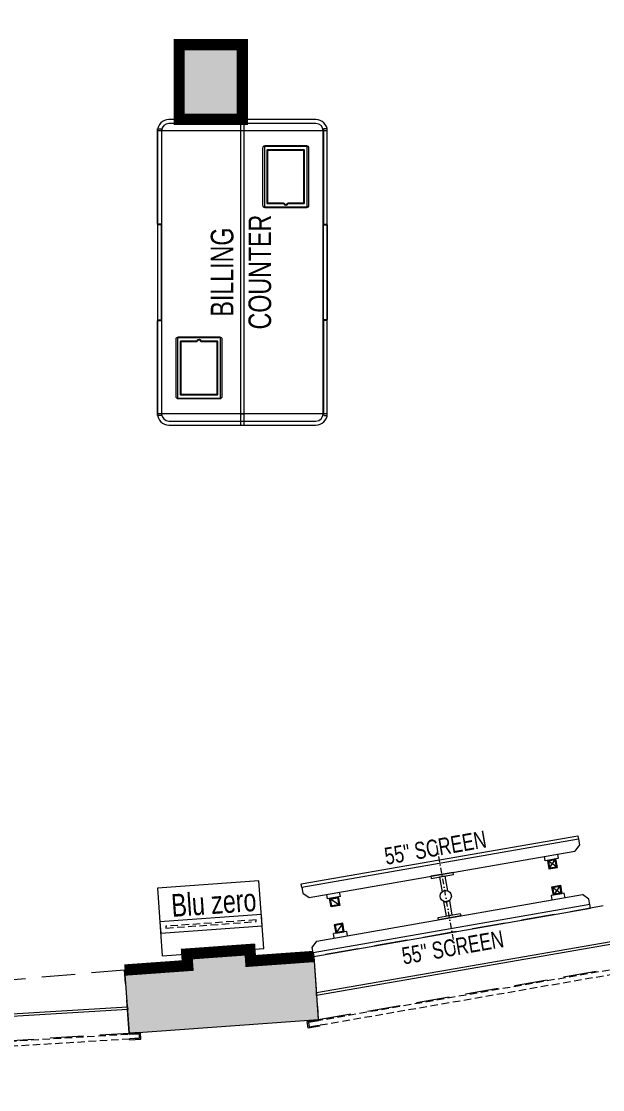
# Model space of a CAD drawing. Header units: feet. Extents: x 5858550 to 5870167, y -5283948 to -5274256.
# Drawn here: x 5862388 to 5864957, y -5283915 to -5279198 of the extents above; entities that cross this region are included whole.
import ezdxf

# ---------------------------------------------------------------- set-up
doc = ezdxf.new("R2010")
doc.units = ezdxf.units.FT
doc.header["$LTSCALE"] = 33
doc.header["$MEASUREMENT"] = 0
for name, pattern in [('ACAD_ISO03W100', [30, 12, -18]), ('D10_DASHED', [0.75, 0.5, -0.25]), ('DASHDOT2', [0.5, 0.25, -0.125, 0, -0.125]), ('HIDDEN', [9.524999999999995, 6.349999999999997, -3.174999999999998]), ('HIDDENX2', [0.75, 0.5, -0.25])]:
    doc.linetypes.add(name, pattern=pattern)
for name, color, linetype, lineweight in [('A-COL', 243, 'Continuous', 9), ('A-Glazing', 4, 'Continuous', 20), ('A-shutter', 8, 'Continuous', 18), ('beam', 90, 'Continuous', 9), ('column hatch', 5, 'Continuous', 0), ('LENS-FURNITURE', 13, 'Continuous', 9), ('LENS-TEXT', 31, 'Continuous', 5), ('LK-EQPMT', 3, 'Continuous', 18), ('LK-FF&E FLOOR', 1, 'Continuous', 9), ('LK-IT', 3, 'Continuous', 18), ('LK-MIRROR', 133, 'Continuous', 13), ('LN-ELEVATION-2', 103, 'Continuous', 20), ('PLANO-CARPET', 3, 'Continuous', 18), ('PLANO-TXT', 252, 'Continuous', 5), ('rolling shutter', 1, 'Continuous', 5)]:
    doc.layers.add(name, color=color, linetype=linetype, lineweight=lineweight)
doc.styles.add('LK TXT', font='GILC____.TTF', dxfattribs={"height": 100})

# ---------------------------------------------------------------- blocks, each defined once
blk = doc.blocks.new('*U42')
at = {"layer": 'A-shutter', "color": 5, "ltscale": 10}
for points in [[(41038450.48334346, -1561539.224195756), (41038450.48334352, -1561544.224195756), (41038405.48334352, -1561544.224196196), (41038405.48334371, -1561564.224196195), (41038450.48334371, -1561564.224195763), (41038450.48334376, -1561569.224195756), (41038400.48334375, -1561569.22419624), (41038400.48334346, -1561539.22419624)], [(41041097.48334346, -1561539.224195756), (41041097.48334341, -1561544.224195756), (41041142.48334341, -1561544.224196196), (41041142.48334322, -1561564.224196195), (41041097.48334322, -1561564.224195763), (41041097.48334317, -1561569.224195756), (41041147.48334317, -1561569.22419624), (41041147.48334346, -1561539.22419624)]]:
    blk.add_lwpolyline(points, close=True, dxfattribs=at)
at = {"layer": 'A-shutter', "color": 5, "linetype": 'HIDDENX2', "ltscale": 2}
blk.add_lwpolyline([(41038405.48334333, -1561544.224196389), (41038405.48334352, -1561564.224196389), (41041142.48334341, -1561564.224191636), (41041142.48334322, -1561544.224191635)], close=True, dxfattribs=at)
blk = doc.blocks.new('*U43')
at = {"layer": 'A-shutter', "color": 5, "ltscale": 10}
for points in [[(41038450.48334346, -1561539.224195756), (41038450.48334352, -1561544.224195756), (41038405.48334352, -1561544.224196196), (41038405.48334371, -1561564.224196195), (41038450.48334371, -1561564.224195763), (41038450.48334376, -1561569.224195756), (41038400.48334375, -1561569.22419624), (41038400.48334346, -1561539.22419624)], [(41041358.2060342, -1561539.224195756), (41041358.20603414, -1561544.224195756), (41041403.20603415, -1561544.224196196), (41041403.20603395, -1561564.224196195), (41041358.20603395, -1561564.224195763), (41041358.20603391, -1561569.224195756), (41041408.20603391, -1561569.22419624), (41041408.2060342, -1561539.22419624)]]:
    blk.add_lwpolyline(points, close=True, dxfattribs=at)
at = {"layer": 'A-shutter', "color": 5, "linetype": 'HIDDENX2', "ltscale": 2}
blk.add_lwpolyline([(41038405.48334333, -1561544.224196389), (41038405.48334352, -1561564.224196389), (41041403.20603415, -1561564.224191636), (41041403.20603395, -1561544.224191635)], close=True, dxfattribs=at)
blk = doc.blocks.new('A$C068cc6a0')
at = {"layer": 'column hatch'}
h = blk.add_hatch(color=8, dxfattribs=at)
h.dxf.hatch_style = 1
h.paths.add_polyline_path([(1609.380650043488, -4214.370759139768), (1329.974670343101, -4214.370759139768), (1329.974670343101, -4544.577826058492), (1609.380650043488, -4544.577826058492)])
h.paths.add_polyline_path([(1866.257893975824, -352.1122119212523), (1582.515904753469, -294.1671595666558), (1511.739375218749, -577.300598660484), (1812.620422518812, -626.105460957624)])
h.paths.add_polyline_path([(5298.500360455363, -1037.328585076146), (4945.288251570426, -980.0352843180299), (4811.700945418328, -1458.473846036941), (5164.913054302335, -1515.767146795988)])
h.paths.add_polyline_path([(5393.287215899675, -7636.637802721932), (5118.009621609002, -7684.491199397482), (5072.742246083915, -7424.089742044919), (4734.901562176644, -7482.818910695613), (4780.168937701732, -7743.220368046313), (4504.891343411058, -7791.073764722795), (4552.744740094989, -8066.351359014399), (5441.140612576157, -7911.915397014469)])
h.paths.add_polyline_path([(8411.301524128765, -7197.873622671702), (7941.391467358918, -7197.873622670769), (7941.391467358918, -7477.279602154158), (8411.301524128765, -7395.591906696558)])
h.paths.add_polyline_path([(1924.867018777877, -8241.008571145125), (1646.176950603723, -8260.99725275673), (1642.542644862086, -8210.326331269927), (1363.852576673031, -8230.315012883393), (1367.486882418394, -8280.985934367403), (1304.148230563849, -8285.528816552833), (1088.796814247966, -8300.974615980871), (1108.785495858639, -8579.664684157817), (1944.855700388551, -8519.698639322072)])
at = {"layer": 'A-COL'}
for p, q in [((1329.974670343101, -4214.370759139768), (1329.974670343101, -4544.577826058492)), ((1609.380650043488, -4214.370759139768), (1329.974670343101, -4214.370759136044)), ((1609.380650043488, -4544.577826058492), (1609.380650043488, -4214.370759139768)), ((1329.974670343101, -4544.577826058492), (1609.380650043488, -4544.577826058492)), ((1642.542644854635, -8210.326331269927), (1363.85257666558, -8230.315012883393)), ((1367.486882418394, -8280.985934369268), (1363.852576673031, -8230.315012882464)), ((1642.542644862086, -8210.326331270859), (1646.176950603723, -8260.99725275673)), ((1646.176950603723, -8260.99725275673), (1924.867018777877, -8241.008571145125)), ((1924.867018777877, -8241.008571145125), (1944.855700388551, -8519.698639322072)), ((1304.148230563849, -8285.528816552833), (1088.796814247966, -8300.974615980871)), ((1088.796814247966, -8300.974615980871), (1108.785495858639, -8579.664684156885)), ((1367.486882418394, -8280.985934367403), (1304.148230563849, -8285.528816552833)), ((1108.785495862365, -8579.664684156885), (1944.855700388551, -8519.698639322072))]:
    blk.add_line(p, q, dxfattribs=at)
blk.add_lwpolyline([(1329.974670343101, -4214.370759139768), (1609.380650043488, -4214.370759139768), (1609.380650043488, -4544.577826058492), (1329.974670343101, -4544.577826058492)], close=True, dxfattribs=at)
at = {"layer": 'A-Glazing'}
for points in [[(1936.308794213459, -8400.534308681265), (4532.724223518743, -7951.182948379777), (4534.779179411009, -7963.004122076556), (1937.171564047225, -8412.563385360874)], [(-1818.792764973826, -8639.378358116372), (1101.658572006039, -8462.986533225514), (1102.390101451427, -8474.962670163251), (-1820.157779750414, -8651.482561311685)]]:
    blk.add_lwpolyline(points, close=True, dxfattribs=at)
at = {"layer": 'beam', "linetype": 'HIDDEN', "ltscale": 0.7}
for points in [[(4552.744740049354, -8066.351358751767), (4504.891343411058, -7791.073764722795), (1924.867018777877, -8241.008571145125), (1944.855700357817, -8519.698638891801)], [(1088.796814247966, -8300.974615980871), (-2950.916903878562, -8652.415018619038), (-2973.094282921404, -8828.995103324762), (1108.785536319017, -8579.664681254886)]]:
    blk.add_lwpolyline(points, close=True, dxfattribs=at)
at = {"layer": 'rolling shutter'}
for name, p, rotation in [('*U42', (-40697580.94094608, -5498640.166410821), 9.861570858047878), ('*U43', (-41059104.38598825, -952180.4561540438), 3.495412521563355)]:
    blk.add_blockref(name, p, dxfattribs=dict(at, rotation=rotation))
blk = doc.blocks.new('55INCH')
at = {"layer": 'LK-EQPMT', "ltscale": 12}
for p, q in [((2111558.8162113, 1135690.450573809), (2111583.24744553, 1135690.450467438)), ((2111583.24744553, 1135690.450467438), (2111607.67857339, 1135666.019126837)), ((2111607.678786132, 1134473.881595297), (2111607.67857339, 1135666.019126837)), ((2111607.678233332, 1135587.915183341), (2111627.204219206, 1135587.915098327)), ((2111627.204219206, 1135587.915098327), (2111627.203964163, 1135529.337140705)), ((2111627.203964163, 1135529.337140705), (2111607.67797829, 1135529.337225719)), ((2111627.205367106, 1134610.5634114), (2111607.679381233, 1134610.563496414)), ((2111627.205367106, 1134610.5634114), (2111627.205112064, 1134551.985453778)), ((2111607.679126189, 1134551.985538793), (2111627.205112064, 1134551.985453778)), ((2111558.8162113, 1134449.45057381), (2111583.247445532, 1134449.450467438)), ((2111583.247445532, 1134449.450467438), (2111607.678786132, 1134473.881595297))]:
    blk.add_line(p, q, dxfattribs=at)
at = {"layer": 'LK-EQPMT'}
for p, q in [((2111661.614206139, 1135573.919317673), (2111631.027374502, 1135543.33275238)), ((2111661.614072967, 1135543.332619208), (2111631.027507674, 1135573.919450845)), ((2111661.615356252, 1134597.075782953), (2111631.028524615, 1134566.48921766))]:
    blk.add_line(p, q, dxfattribs=at)
at = {"layer": 'LK-EQPMT', "ltscale": 12}
blk.add_lwpolyline([(2111542.593620929, 1135690.450644441), (2111558.8162113, 1135690.450573809), (2111558.8162113, 1134449.45057381), (2111542.593620929, 1134449.450644441)], close=True, dxfattribs=at)
at = {"layer": 'LK-EQPMT'}
for points in [[(2111627.204187012, 1135577.742804799), (2111627.204020548, 1135539.509431718), (2111665.437393629, 1135539.509265254), (2111665.437560093, 1135577.742638335)], [(2111631.027507674, 1135573.919450845), (2111631.027374502, 1135543.33275238), (2111661.614072967, 1135543.332619208), (2111661.614206139, 1135573.919317673)], [(2111627.20517066, 1134562.665896998), (2111627.205337125, 1134600.89927008), (2111665.438710206, 1134600.899103615), (2111665.438543742, 1134562.665730534)], [(2111631.028524615, 1134566.48921766), (2111631.028657786, 1134597.075916125), (2111661.615356252, 1134597.075782953), (2111661.61522308, 1134566.489084489)]]:
    blk.add_lwpolyline(points, close=True, dxfattribs=at)
blk = doc.blocks.new('I-PAD Frame')
at = {"color": 3, "linetype": 'Continuous'}
blk.add_lwpolyline([(357868.7410323084, -232321.1361381283), (358122.7410323085, -232321.1361381283, 0.4142135623713902), (358132.7410323086, -232311.1361381283), (358132.7410323086, -232129.1361381283, 0.4142135623713902), (358122.7410323085, -232119.1361381283), (357868.7410323084, -232119.1361381283, 0.4142135623713902), (357858.7410323085, -232129.1361381283), (357858.7410323085, -232311.1361381283, 0.4142135623713902)], format="xyb", close=True, dxfattribs=at)
at = {"color": 3, "linetype": 'Continuous', "lineweight": 25}
blk.add_lwpolyline([(358113.2410323085, -232229.6755301424), (358113.2410323085, -232302.1361381283), (357878.2410323086, -232302.1361381283), (357878.2410323086, -232138.1361381283), (358113.2410323085, -232138.1361381283), (358113.2410323085, -232210.5967461141, 0.3275382217372251), (358114.6410323081, -232212.5046245168, -0.733799385757267), (358114.6410323086, -232227.7676517396, 0.3275382217372252)], format="xyb", close=True, dxfattribs=at)
blk = doc.blocks.new('Billing Counter-1350')
at = {"color": 5, "linetype": 'HIDDENX2', "ltscale": 0.025}
for p, q in [((-624.9999978118576, -374.9978339364752), (-625.0000002956949, 375)), ((624.9999976539984, -374.9978339364752), (625.0000001378357, 375))]:
    blk.add_line(p, q, dxfattribs=at)
at = {"color": 0, "linetype": 'Continuous'}
for p, q in [((625, 375), (-625, 375)), ((675, -325), (675, 325)), ((-625, -375), (625, -375))]:
    blk.add_line(p, q, dxfattribs=at)
at = {"color": 2, "linetype": 'Continuous'}
blk.add_line((624, -375), (624.9999976539984, -374.9978339364752), dxfattribs=at)
at = {"color": 2, "linetype": 'HIDDENX2', "ltscale": 0.025}
for points in [[(-632.999998427229, 375), (-212.4115580061916, 375), (-212.4115580851212, 358), (-632.9999985061586, 358)], [(210.3333326776046, 375), (-210.2551077436656, 375), (-210.255107664736, 358), (210.3333327565342, 358)], [(212.3333327565342, 375), (632.9217731775716, 375), (632.921773098642, 358), (212.3333326776046, 358)], [(-632.999998427229, -375), (-212.4115580061916, -375), (-212.4115580851212, -358), (-632.9999985061586, -358)], [(210.3333326776046, -375), (-210.2551077436656, -375), (-210.255107664736, -358), (210.3333327563014, -358)], [(212.3333327563014, -375), (632.9217731775716, -375), (632.921773098642, -358), (212.3333326776046, -358)]]:
    blk.add_lwpolyline(points, close=True, dxfattribs=at)
at = {"color": 5, "linetype": 'Continuous'}
for points in [[(-555.9166655030566, 97.25000000000001), (-288.9166655030567, 97.25000000000001), (-288.9166655030567, 286.25), (-555.9166655030566, 286.25)], [(555.9166655030566, -97.25000000000001), (288.9166655030567, -97.25000000000001), (288.9166655030567, -286.25), (555.9166655030566, -286.25)]]:
    blk.add_lwpolyline(points, close=True, dxfattribs=at)
at = {"color": 5, "linetype": 'HIDDENX2', "ltscale": 0.025}
blk.add_lwpolyline([(625, 8.5), (-625, 8.5), (-625, -8.5), (625, -8.5)], close=True, dxfattribs=at)
at = {"color": 0, "linetype": 'Continuous'}
for centre, radius, start, end in [((-625, 325), 50.0000000000291, 90, 180), ((624.9999999997672, 325), 50.00000000005822, 0, 90), ((624.9999999997672, -325), 50.0000000000291, 270, 0)]:
    blk.add_arc(centre, radius, start, end, dxfattribs=at)
at = {"layer": 'LN-ELEVATION-2'}
blk.add_line((-675, 325), (-675, -325), dxfattribs=at)
for points in [[(625, 375), (-625, 375, 0.4142135623725836), (-675, 325), (-675, -325, 0.4142135623725836), (-625, -375), (625, -375, 0.4142135623725837), (675, -325), (675, 325, 0.4142135623725836)], [(625, 357), (-625, 357, 0.4142135623730951), (-657, 325), (-657, -325, 0.4142135623730951), (-625, -357), (625, -357, 0.4142135623730951), (657, -325), (657, 325, 0.4142135623730951)]]:
    blk.add_lwpolyline(points, format="xyb", close=True, dxfattribs=at)
blk.add_lwpolyline([(-675, -8.5), (675, -8.5), (675, 8.5), (-675, 8.5)], close=True, dxfattribs=at)
blk.add_arc((-625, -325), 50.00000000005822, 180, 270, dxfattribs=at)
at = {"color": 2, "linetype": 'Continuous', "xscale": -1, "rotation": 180}
blk.add_blockref('I-PAD Frame', (-358418.1576978308, -232028.3861380983), dxfattribs=at)
at = {"color": 2, "linetype": 'Continuous', "xscale": -1}
blk.add_blockref('I-PAD Frame', (358418.1576978117, 232028.3861381281), dxfattribs=at)
at = {"layer": 'LENS-TEXT', "color": 0, "linetype": 'Continuous', "ltscale": 3, "insert": (0.983410338871181, 5.633732088841497), "char_height": 100, "attachment_point": 5, "style": 'LK TXT'}
blk.add_mtext_dynamic_manual_height_columns('BILLING COUNTER', width=353.0555573365615, gutter_width=0.5, heights=[0], dxfattribs=at)
blk = doc.blocks.new('BLUE ZERO')
at = {"layer": 'LENS-FURNITURE', "ltscale": 0.5}
for points in [[(86206.6987006863, 120883.4167564928), (86206.6987006863, 120433.4167564928), (85906.69870068633, 120433.4167564928), (85906.69870068633, 120883.4167564928)], [(86106.6987006863, 120883.4167564928), (86106.6987006863, 120433.4167564928), (86056.69870068633, 120433.4167564928), (86056.69870068633, 120883.4167564928)]]:
    blk.add_lwpolyline(points, close=True, dxfattribs=at)
at = {"layer": 'LENS-FURNITURE', "linetype": 'D10_DASHED', "ltscale": 2}
blk.add_lwpolyline([(86085.69870068633, 120858.4167564928), (86085.69870068633, 120458.4167564928), (86077.6987006863, 120458.4167564928), (86077.6987006863, 120858.4167564928)], close=True, dxfattribs=at)

msp = doc.modelspace()

# ---------------------------------------------------------------- linework, layer by layer
at = {"layer": 'LK-IT', "color": 1, "linetype": 'DASHDOT2', "ltscale": 3}
msp.add_line((5864305.642140704, -5283301.346685327), (5864221.629588997, -5282819.600388124), dxfattribs=at)
at = {"layer": 'LK-IT'}
for points in [[(5864296.156692636, -5282955.917011546), (5864197.643487585, -5282973.096896022), (5864199.361476034, -5282982.948216528), (5864297.874681084, -5282965.768332051)], [(5864329.628242114, -5283147.850177426), (5864231.115037064, -5283165.030061903), (5864229.397048616, -5283155.178741398), (5864327.910253666, -5283137.998856922)]]:
    msp.add_lwpolyline(points, close=True, dxfattribs=at)
for points in [[(5864272.230461383, -5283036.997316618), (5864260.93222919, -5282972.21078873), (5864236.303927928, -5282976.505759848), (5864247.602160121, -5283041.292287738, -0.26794919244356), (5864272.230461383, -5283036.997316618, 0.9999999999999998)], [(5864279.669569579, -5283079.654785713), (5864290.967801772, -5283144.441313601), (5864266.33950051, -5283148.73628472), (5864255.041268316, -5283083.94975683, 0.26794919244356), (5864279.669569579, -5283079.654785713, -0.9999999999999998)]]:
    msp.add_lwpolyline(points, format="xyb", dxfattribs=at)
at = {"layer": 'LK-IT', "color": 1}
msp.add_circle((5864263.63586485, -5283060.473536725), 25, dxfattribs=at)
at = {"layer": 'LK-MIRROR', "linetype": 'ACAD_ISO03W100', "ltscale": 0.05, "const_width": 50}
msp.add_lwpolyline([(5863085.386391349, -5279300.5208661), (5863364.792371051, -5279300.5208661), (5863364.792371051, -5279630.727933019), (5863085.386391349, -5279630.727933019)], close=True, dxfattribs=at)
msp.add_lwpolyline([(5862844.208535254, -5283387.124722942), (5863122.898603426, -5283367.136041329), (5863119.264297677, -5283316.465119846), (5863397.954365872, -5283296.476438266), (5863401.588671616, -5283347.147359718), (5863680.278739784, -5283327.158678108)], dxfattribs=at)

# ---------------------------------------------------------------- block references
at = {"layer": 'LK-FF&E FLOOR', "rotation": 90}
msp.add_blockref('Billing Counter-1350', (5863364.792371051, -5280305.727933019), dxfattribs=at)
at = {"layer": 'LK-FF&E FLOOR', "xscale": -1, "rotation": 94.10243996127573}
msp.add_blockref('BLUE ZERO', (5977417.249995595, -5188690.440858863), dxfattribs=at)
at = {"layer": 'LK-IT', "rotation": 279.8924241860278}
msp.add_blockref('55INCH', (4383281.352343482, -3397755.810842552), dxfattribs=at)
at = {"layer": 'LK-IT', "xscale": -1, "rotation": 279.8924241860278}
msp.add_blockref('55INCH', (5108858.343491284, -7558372.548733123), dxfattribs=at)
at = {"layer": 'PLANO-CARPET', "color": 2}
msp.add_blockref('A$C068cc6a0', (5861755.411721007, -5275086.15010696), dxfattribs=at)

# ---------------------------------------------------------------- texts
at = {"layer": 'LENS-TEXT', "color": 0, "linetype": 'Continuous', "ltscale": 3, "char_height": 75, "width": 783.9636358173434, "attachment_point": 5, "rotation": 9.892424186027736, "style": 'LK TXT'}
for insert in [(5864217.810072127, -5282846.955723438), (5864294.604155737, -5283287.309750014)]:
    msp.add_mtext('\\pt225;55" SCREEN', dxfattribs=dict(at, insert=insert))
at = {"layer": 'PLANO-TXT', "linetype": 'Continuous', "ltscale": 3, "insert": (5863238.328445845, -5283089.855400084), "char_height": 100, "width": 510.5515318634858, "attachment_point": 5, "rotation": 4.102439961275972, "style": 'LK TXT'}
msp.add_mtext('\\pt800;Blu zero', dxfattribs=at)

doc.saveas('drawing.dxf')
